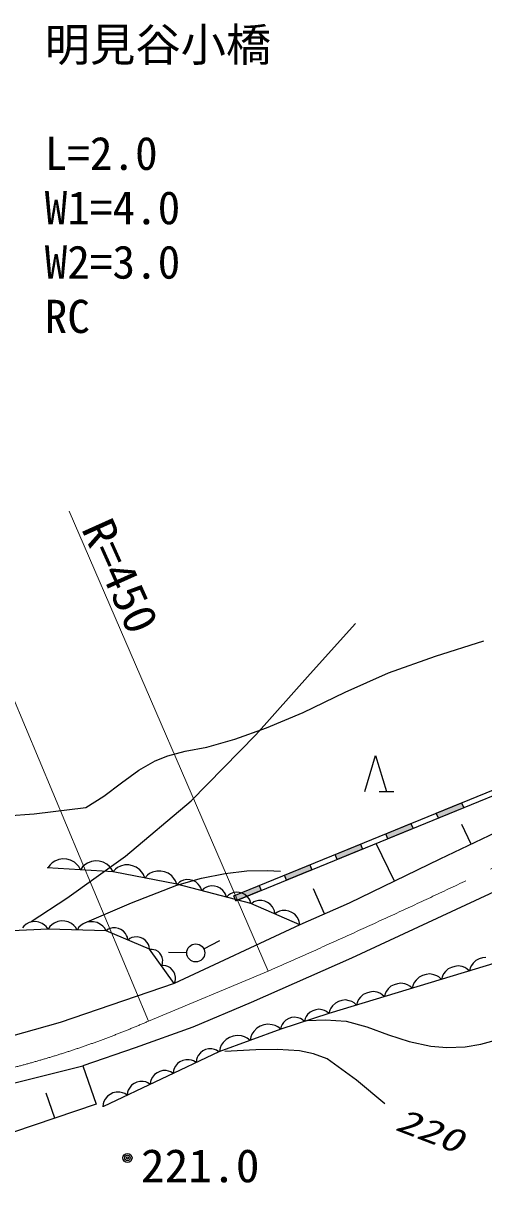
# Model space of a CAD drawing. Units: millimetres, scale not verified. Extents: x 40000 to 680000, y 20000 to 380000.
# Drawn here: x 137444 to 162861, y 240965 to 304969 of the extents above; entities that cross this region are included whole.
import ezdxf
from ezdxf.enums import TextEntityAlignment as Align

# ---------------------------------------------------------------- set-up
doc = ezdxf.new("R2010")
doc.units = ezdxf.units.MM
doc.header["$LTSCALE"] = 1000
doc.linetypes.add('CHAIN', pattern=[18.5, 12, -1.5, 3.5, -1.5])
for name, color, linetype, lineweight in [('M-BGD', 7, 'Continuous', 25), ('M-BMK', 2, 'CHAIN', 13), ('M-STR-HTXT', 7, 'Continuous', 13)]:
    doc.layers.add(name, color=color, linetype=linetype, lineweight=lineweight)
doc.layers.add('M-TTL-TXT', color=7, linetype='Continuous')
doc.styles.add('ＭＳ ゴシック', font='')
doc.styles.get('ＭＳ ゴシック').set_extended_font_data('MS Gothic')

msp = doc.modelspace()

# ---------------------------------------------------------------- hatches: boundary and pattern name
at = {"layer": 'M-BGD'}
for points in [[(160240, 261374), (161636, 261944), (161750, 261666), (160353, 261096)], [(157446, 260233), (158843, 260804), (158956, 260526), (157559, 259956)], [(154652, 259093), (156049, 259663), (156163, 259386), (154766, 258816)], [(151859, 257953), (153256, 258523), (153369, 258245), (151972, 257675)], [(149065, 256813), (150462, 257383), (150575, 257105), (149178, 256535)]]:
    msp.add_hatch(color=256, dxfattribs=at).paths.add_polyline_path(points)

# ---------------------------------------------------------------- linework, layer by layer
for p, q in [((153287, 269062), (155774, 271829)), ((150278, 265692), (153287, 269062)), ((149065, 256813), (174208, 267075)), ((149178, 256535), (174321, 266797)), ((146708, 262042), (150278, 265692)), ((156293, 262558), (156893, 264558)), ((156893, 264558), (157493, 262558)), ((157093, 262558), (157893, 262558)), ((143098, 258993), (146708, 262042)), ((167350, 262148), (160438, 258824)), ((162166, 259655), (161640, 260749)), ((157931, 257610), (156922, 259696)), ((139041, 258624), (138927, 258523)), ((139191, 258723), (139041, 258624)), ((139414, 258817), (139191, 258723)), ((139632, 258840), (139414, 258817)), ((139847, 258826), (139632, 258840)), ((140061, 258777), (139847, 258826)), ((139849, 256667), (143098, 258993)), ((140269, 258656), (140061, 258777)), ((140406, 258539), (140269, 258656)), ((140988, 258611), (140838, 258512)), ((141210, 258705), (140988, 258611)), ((141428, 258727), (141210, 258705)), ((141644, 258714), (141428, 258727)), ((141857, 258665), (141644, 258714)), ((142066, 258543), (141857, 258665)), ((160438, 258824), (155425, 256397)), ((142400, 258126), (138765, 258353)), ((138927, 258523), (138807, 258350)), ((140507, 258424), (140406, 258539)), ((140604, 258238), (140507, 258424)), ((140723, 258411), (140604, 258238)), ((140838, 258512), (140723, 258411)), ((142203, 258426), (142066, 258543)), ((142304, 258312), (142203, 258426)), ((142400, 258126), (142304, 258312)), ((142528, 258284), (142388, 258128)), ((145922, 257444), (142400, 258126)), ((142654, 258370), (142528, 258284)), ((142816, 258448), (142654, 258370)), ((143049, 258513), (142816, 258448)), ((143268, 258508), (143049, 258513)), ((143480, 258467), (143268, 258508)), ((143685, 258390), (143480, 258467)), ((143877, 258243), (143685, 258390)), ((143997, 258110), (143877, 258243)), ((144083, 257983), (143997, 258110)), ((144155, 257786), (144083, 257983)), ((144295, 257942), (144155, 257786)), ((144422, 258028), (144295, 257942)), ((144583, 258106), (144422, 258028)), ((144816, 258171), (144583, 258106)), ((145035, 258166), (144816, 258171)), ((145247, 258125), (145035, 258166)), ((145452, 258048), (145247, 258125)), ((145644, 257901), (145452, 258048)), ((145765, 257768), (145644, 257901)), ((145850, 257641), (145765, 257768)), ((145922, 257444), (145850, 257641)), ((150011, 256384), (145922, 257444)), ((146062, 257552), (145946, 257438)), ((146165, 257612), (146062, 257552)), ((146294, 257666), (146165, 257612)), ((146478, 257705), (146294, 257666)), ((146648, 257690), (146478, 257705)), ((146810, 257648), (146648, 257690)), ((146966, 257578), (146810, 257648)), ((147107, 257455), (146966, 257578)), ((147195, 257345), (147107, 257455)), ((147255, 257243), (147195, 257345)), ((147649, 257314), (147520, 257261)), ((147833, 257353), (147649, 257314)), ((148003, 257338), (147833, 257353)), ((148165, 257296), (148003, 257338)), ((137883, 255383), (139849, 256667)), ((147301, 257086), (147255, 257243)), ((147418, 257201), (147301, 257086)), ((147520, 257261), (147418, 257201)), ((148321, 257227), (148165, 257296)), ((148463, 257104), (148321, 257227)), ((148550, 256994), (148463, 257104)), ((148610, 256892), (148550, 256994)), ((148656, 256735), (148610, 256892)), ((148773, 256850), (148656, 256735)), ((148875, 256910), (148773, 256850)), ((149005, 256963), (148875, 256910)), ((149188, 257002), (149005, 256963)), ((149358, 256987), (149188, 257002)), ((149521, 256945), (149358, 256987)), ((149676, 256876), (149521, 256945)), ((149818, 256752), (149676, 256876)), ((149905, 256643), (149818, 256752)), ((154063, 255803), (153458, 257192)), ((163944, 257273), (155554, 253365)), ((149965, 256540), (149905, 256643)), ((150011, 256384), (149965, 256540)), ((152700, 255210), (150011, 256384)), ((150175, 256465), (150042, 256370)), ((150286, 256508), (150175, 256465)), ((150422, 256541), (150286, 256508)), ((150610, 256550), (150422, 256541)), ((150775, 256509), (150610, 256550)), ((150929, 256442), (150775, 256509)), ((151072, 256349), (150929, 256442)), ((151192, 256204), (151072, 256349)), ((151261, 256083), (151192, 256204)), ((151304, 255972), (151261, 256083)), ((155425, 256397), (152700, 255210)), ((138133, 255380), (137953, 255371)), ((138314, 255359), (138133, 255380)), ((139347, 255395), (139152, 255304)), ((139540, 255421), (139347, 255395)), ((139732, 255415), (139540, 255421)), ((139922, 255377), (139732, 255415)), ((140112, 255276), (139922, 255377)), ((151325, 255810), (151304, 255972)), ((151468, 255912), (151325, 255810)), ((151586, 255958), (151468, 255912)), ((151732, 255993), (151586, 255958)), ((151933, 256003), (151732, 255993)), ((152110, 255958), (151933, 256003)), ((152275, 255886), (152110, 255958)), ((152428, 255787), (152275, 255886)), ((152557, 255632), (152428, 255787)), ((152631, 255502), (152557, 255632)), ((152677, 255383), (152631, 255502)), ((152700, 255210), (152677, 255383)), ((138814, 254962), (132880, 254675)), ((137484, 255138), (137398, 255044)), ((137599, 255234), (137484, 255138)), ((137775, 255333), (137599, 255234)), ((137953, 255371), (137775, 255333)), ((138498, 255277), (138314, 255359)), ((138623, 255193), (138498, 255277)), ((138717, 255108), (138623, 255193)), ((138814, 254962), (138717, 255108)), ((142020, 254867), (138814, 254962)), ((138922, 255119), (138822, 254962)), ((139021, 255212), (138922, 255119)), ((139152, 255304), (139021, 255212)), ((140237, 255176), (140112, 255276)), ((140330, 255077), (140237, 255176)), ((140421, 254914), (140330, 255077)), ((140522, 255071), (140421, 254914)), ((140620, 255165), (140522, 255071)), ((140751, 255257), (140620, 255165)), ((140946, 255347), (140751, 255257)), ((141139, 255373), (140946, 255347)), ((141331, 255367), (141139, 255373)), ((141522, 255330), (141331, 255367)), ((141711, 255228), (141522, 255330)), ((141836, 255128), (141711, 255228)), ((141929, 255029), (141836, 255128)), ((142020, 254867), (141929, 255029)), ((142138, 254958), (142016, 254868)), ((144413, 253862), (142020, 254867)), ((142240, 255000), (142138, 254958)), ((142366, 255032), (142240, 255000)), ((142540, 255043), (142366, 255032)), ((142694, 255007), (142540, 255043)), ((142838, 254946), (142694, 255007)), ((142972, 254862), (142838, 254946)), ((143085, 254729), (142972, 254862)), ((152700, 255210), (145770, 251965)), ((143151, 254617), (143085, 254729)), ((143193, 254515), (143151, 254617)), ((143214, 254365), (143193, 254515)), ((143337, 254455), (143214, 254365)), ((143439, 254496), (143337, 254455)), ((143565, 254528), (143439, 254496)), ((143739, 254540), (143565, 254528)), ((143893, 254503), (143739, 254540)), ((144037, 254443), (143893, 254503)), ((144170, 254358), (144037, 254443)), ((144284, 254226), (144170, 254358)), ((144350, 254114), (144284, 254226)), ((144391, 254012), (144350, 254114)), ((147411, 253881), (148301, 254335)), ((144413, 253862), (144391, 254012)), ((145770, 251965), (144413, 253862)), ((144559, 253846), (144432, 253835)), ((144652, 253831), (144559, 253846)), ((144756, 253797), (144652, 253831)), ((144887, 253728), (144756, 253797)), ((144982, 253634), (144887, 253728)), ((145058, 253526), (144982, 253634)), ((145117, 253406), (145058, 253526)), ((146465, 253662), (145465, 253679)), ((145072, 252941), (145123, 253058)), ((145211, 252952), (145072, 252941)), ((145140, 253261), (145117, 253406)), ((145123, 253058), (145138, 253151)), ((145138, 253151), (145140, 253261)), ((145311, 252935), (145211, 252952)), ((145426, 252899), (145311, 252935)), ((145568, 252824), (145426, 252899)), ((145672, 252721), (145568, 252824)), ((155554, 253365), (150031, 250916)), ((163598, 253118), (154301, 250307)), ((161070, 252855), (160896, 252769)), ((161254, 252911), (161070, 252855)), ((161447, 252936), (161254, 252911)), ((161659, 252899), (161447, 252936)), ((161809, 252845), (161659, 252899)), ((161929, 252780), (161809, 252845)), ((162112, 252836), (162067, 252655)), ((162176, 252956), (162112, 252836)), ((162271, 253085), (162176, 252956)), ((162427, 253232), (162271, 253085)), ((162602, 253318), (162427, 253232)), ((162786, 253374), (162602, 253318)), ((162979, 253399), (162786, 253374)), ((145755, 252604), (145672, 252721)), ((145820, 252473), (145755, 252604)), ((145845, 252314), (145820, 252473)), ((145825, 252093), (145842, 252194)), ((145842, 252194), (145845, 252314)), ((159291, 252313), (159125, 252157)), ((159476, 252405), (159291, 252313)), ((159672, 252464), (159476, 252405)), ((159877, 252490), (159672, 252464)), ((160102, 252452), (159877, 252490)), ((160261, 252393), (160102, 252452)), ((160388, 252325), (160261, 252393)), ((160535, 252192), (160388, 252325)), ((160581, 252373), (160535, 252192)), ((160645, 252493), (160581, 252373)), ((160740, 252622), (160645, 252493)), ((160896, 252769), (160740, 252622)), ((162067, 252655), (161929, 252780)), ((145770, 251965), (139483, 249816)), ((145770, 251965), (145825, 252093)), ((157486, 251538), (157422, 251418)), ((157581, 251667), (157486, 251538)), ((157737, 251814), (157581, 251667)), ((157911, 251900), (157737, 251814)), ((158095, 251956), (157911, 251900)), ((158288, 251981), (158095, 251956)), ((158500, 251944), (158288, 251981)), ((158650, 251890), (158500, 251944)), ((158770, 251825), (158650, 251890)), ((158908, 251700), (158770, 251825)), ((158956, 251892), (158908, 251700)), ((159025, 252020), (158956, 251892)), ((159125, 252157), (159025, 252020)), ((150031, 250916), (146800, 249561)), ((154848, 250974), (154674, 250888)), ((155032, 251030), (154848, 250974)), ((155225, 251055), (155032, 251030)), ((155437, 251018), (155225, 251055)), ((155587, 250964), (155437, 251018)), ((155707, 250899), (155587, 250964)), ((155845, 250774), (155707, 250899)), ((155890, 250955), (155845, 250774)), ((155955, 251075), (155890, 250955)), ((156049, 251204), (155955, 251075)), ((156205, 251351), (156049, 251204)), ((156380, 251437), (156205, 251351)), ((156564, 251493), (156380, 251437)), ((156757, 251518), (156564, 251493)), ((156968, 251481), (156757, 251518)), ((157119, 251427), (156968, 251481)), ((157238, 251362), (157119, 251427)), ((157376, 251237), (157238, 251362)), ((157422, 251418), (157376, 251237)), ((154301, 250307), (151653, 249443)), ((153275, 250385), (153141, 250253)), ((153426, 250463), (153275, 250385)), ((153585, 250515), (153426, 250463)), ((153754, 250541), (153585, 250515)), ((153939, 250513), (153754, 250541)), ((154072, 250468), (153939, 250513)), ((154178, 250414), (154072, 250468)), ((154301, 250307), (154178, 250414)), ((154359, 250492), (154313, 250311)), ((154423, 250612), (154359, 250492)), ((154518, 250741), (154423, 250612)), ((154674, 250888), (154518, 250741)), ((139483, 249816), (134009, 248271)), ((150724, 249678), (150521, 249604)), ((150939, 249718), (150724, 249678)), ((151179, 249691), (150939, 249718)), ((151351, 249639), (151179, 249691)), ((151489, 249575), (151351, 249639)), ((151730, 249703), (151676, 249597)), ((151810, 249818), (151730, 249703)), ((151944, 249950), (151810, 249818)), ((152095, 250029), (151944, 249950)), ((152254, 250081), (152095, 250029)), ((152423, 250106), (152254, 250081)), ((152609, 250079), (152423, 250106)), ((152741, 250034), (152609, 250079)), ((152847, 249980), (152741, 250034)), ((152970, 249873), (152847, 249980)), ((153007, 250032), (152970, 249873)), ((153061, 250138), (153007, 250032)), ((153141, 250253), (153061, 250138)), ((146800, 249561), (143621, 248415)), ((151653, 249443), (148247, 248199)), ((148830, 248987), (148639, 248879)), ((149033, 249061), (148830, 248987)), ((149248, 249101), (149033, 249061)), ((149488, 249074), (149248, 249101)), ((149660, 249022), (149488, 249074)), ((149799, 248957), (149660, 249022)), ((150002, 249031), (149962, 248825)), ((150066, 249170), (150002, 249031)), ((150164, 249321), (150066, 249170)), ((150330, 249496), (150164, 249321)), ((150521, 249604), (150330, 249496)), ((151653, 249443), (151489, 249575)), ((151676, 249597), (151640, 249438)), ((143621, 248415), (140733, 247414)), ((147675, 248361), (147511, 248315)), ((147862, 248358), (147675, 248361)), ((148000, 248330), (147862, 248358)), ((148311, 248414), (148271, 248208)), ((148375, 248553), (148311, 248414)), ((148473, 248703), (148375, 248553)), ((148639, 248879), (148473, 248703)), ((149962, 248825), (149799, 248957)), ((148247, 248199), (141869, 245172)), ((146246, 247714), (146094, 247642)), ((146410, 247761), (146246, 247714)), ((146598, 247757), (146410, 247761)), ((146735, 247729), (146598, 247757)), ((146847, 247690), (146735, 247729)), ((146998, 247762), (146983, 247599)), ((147038, 247873), (146998, 247762)), ((147103, 247997), (147038, 247873)), ((147219, 248145), (147103, 247997)), ((147359, 248243), (147219, 248145)), ((147511, 248315), (147359, 248243)), ((148111, 248290), (148000, 248330)), ((148247, 248199), (148111, 248290)), ((134730, 245913), (140733, 247414)), ((140733, 247414), (141461, 245313)), ((144981, 247114), (144829, 247042)), ((145145, 247161), (144981, 247114)), ((145333, 247157), (145145, 247161)), ((145470, 247129), (145333, 247157)), ((145582, 247089), (145470, 247129)), ((145718, 246999), (145582, 247089)), ((145734, 247161), (145718, 246999)), ((145774, 247273), (145734, 247161)), ((145839, 247397), (145774, 247273)), ((145954, 247545), (145839, 247397)), ((146094, 247642), (145954, 247545)), ((146983, 247599), (146847, 247690)), ((143565, 246442), (143425, 246345)), ((143716, 246514), (143565, 246442)), ((143880, 246561), (143716, 246514)), ((144068, 246557), (143880, 246561)), ((144205, 246529), (144068, 246557)), ((144317, 246489), (144205, 246529)), ((144453, 246399), (144317, 246489)), ((144469, 246561), (144453, 246399)), ((144509, 246673), (144469, 246561)), ((144574, 246797), (144509, 246673)), ((144690, 246945), (144574, 246797)), ((144829, 247042), (144690, 246945)), ((139185, 244541), (138719, 245916)), ((142236, 245845), (142087, 245740)), ((142399, 245922), (142236, 245845)), ((142574, 245972), (142399, 245922)), ((142776, 245968), (142574, 245972)), ((142923, 245938), (142776, 245968)), ((143043, 245895), (142923, 245938)), ((143188, 245798), (143043, 245895)), ((143204, 245961), (143188, 245798)), ((143244, 246073), (143204, 245961)), ((143309, 246197), (143244, 246073)), ((143425, 246345), (143309, 246197)), ((141461, 245313), (136909, 243769)), ((141850, 245329), (141833, 245155)), ((141893, 245449), (141850, 245329)), ((141963, 245582), (141893, 245449)), ((142087, 245740), (141963, 245582))]:
    msp.add_line(p, q, dxfattribs=at)
for points in [[(134979, 261101), (138049, 261324), (140907, 261675), (141902, 262307), (142862, 263036), (143830, 263733), (144735, 264254), (145422, 264533), (146388, 264782), (147576, 265012), (149117, 265445), (150863, 266072), (152894, 266920), (155209, 268054), (157611, 269108), (160197, 270032), (162868, 270873)], [(140849, 255312), (143419, 256424), (145930, 257399), (147278, 257777), (148584, 258037), (149777, 258181), (150904, 258203), (151650, 258172)], [(153119, 249926), (154128, 249968), (155262, 249889), (156415, 249571), (157596, 249137), (158739, 248773), (159932, 248513), (160825, 248429), (161825, 248463), (162704, 248609), (163840, 248925)], [(157399, 245315), (155840, 246623), (154211, 247800), (153457, 248081), (152685, 248243), (151485, 248326), (150278, 248306), (148576, 248214)]]:
    msp.add_lwpolyline(points, dxfattribs=at)
for points in [[(160240, 261374), (161636, 261944), (161750, 261666), (160353, 261096)], [(157446, 260233), (158843, 260804), (158956, 260526), (157559, 259956)], [(154652, 259093), (156049, 259663), (156163, 259386), (154766, 258816)], [(151859, 257953), (153256, 258523), (153369, 258245), (151972, 257675)], [(149065, 256813), (150462, 257383), (150575, 257105), (149178, 256535)]]:
    msp.add_lwpolyline(points, close=True, dxfattribs=at)
for centre, radius in [((146965, 253654), 500), ((143198, 242341), 250), ((143198, 242341), 150), ((143198, 242341), 50)]:
    msp.add_circle(centre, radius, dxfattribs=at)
at = {"layer": 'M-BMK'}
msp.add_line((144353, 249885), (150957, 252644), dxfattribs=at)
for centre, radius, start, end in [((-30677, 664359), 450000, 293.80541, 296.036), ((124444, 295750), 50000, 262.62119, 293.46474)]:
    msp.add_arc(centre, radius, start, end, dxfattribs=at)
at = {"layer": 'M-STR-HTXT'}
for p, q in [((150957, 252644), (139973, 278032)), ((133404, 276052), (144353, 249885))]:
    msp.add_line(p, q, dxfattribs=at)

# ---------------------------------------------------------------- texts
at = {"layer": 'M-BGD', "style": 'ＭＳ ゴシック', "oblique": 15, "width": 1.4}
msp.add_text('220', height=1320, rotation=339.1, dxfattribs=at).set_placement((157758, 243540), align=Align.BOTTOM_LEFT)
at = {"layer": 'M-BGD', "style": 'ＭＳ ゴシック', "width": 1.05}
msp.add_text('221.0', height=1833, dxfattribs=at).set_placement((143939, 240445), align=Align.BOTTOM_LEFT)
at = {"layer": 'M-STR-HTXT', "style": 'ＭＳ ゴシック'}
for s, p in [('明見谷小橋', (138630, 302319)), ('L=2.0', (138630, 296319)), ('W1=4.0', (138630, 293319)), ('W2=3.0', (138630, 290319))]:
    msp.add_text(s, height=1833, dxfattribs=at).set_placement(p, align=Align.BOTTOM_LEFT)
at = {"layer": 'M-STR-HTXT', "style": 'ＭＳ ゴシック', "width": 1.05}
msp.add_text('R=450', height=1833, rotation=294.2, dxfattribs=at).set_placement((140127, 276844), align=Align.BOTTOM_LEFT)
at = {"layer": 'M-TTL-TXT', "style": 'ＭＳ ゴシック'}
msp.add_text('RC', height=1833, dxfattribs=at).set_placement((138630, 287319), align=Align.BOTTOM_LEFT)

doc.saveas('drawing.dxf')
